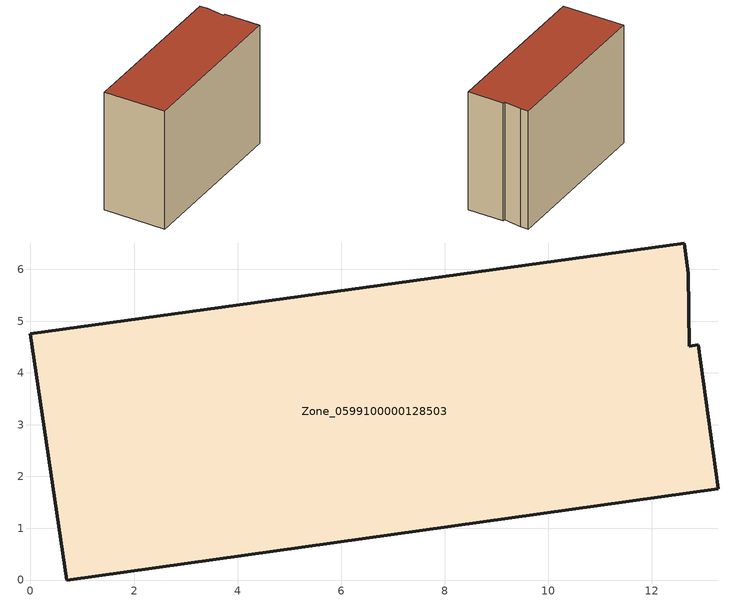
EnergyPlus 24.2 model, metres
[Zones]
Zone_0599100000128503
 floor ground (C_G): 12.63,6.51 12.71,5.93 12.73,4.52 12.9,4.55 13.28,1.76 0.7,0 0,4.76 z0
 wall outside (C_F): 0.7,0 13.28,1.76 12.9,4.55 12.73,4.52 12.71,5.93 12.63,6.51 0,4.76 0.7,0 z0:9.56
 roof outside (C_R): 12.71,5.93 12.63,6.51 0,4.76 0.7,0 13.28,1.76 12.9,4.55 12.73,4.52 z9.56
[BUILDING]
Pand.0599100000128503: North Axis=0; Terrain=City; Loads Convergence Tolerance Value=0.04; Temperature Convergence Tolerance Value=0.4; Solar Distribution=FullExterior; Maximum Number of Warmup Days=25; Minimum Number of Warmup Days=1
[Site:Location]
Rotterdam.The.Hague.AP_ZH_NLD Design_Conditions: Latitude=51.96; Longitude=4.45; Time Zone=1; Elevation=-4.5
[SITE:GROUNDTEMPERATURE:BUILDINGSURFACE]
18, 18, 18, 18, 18, 18, 18, 18, 18, 18, 18, 18
[MATERIAL] Thermal Absorptance=0.9; Solar Absorptance=0.7; Visible Absorptance=0.7
Name | Roughness | Thickness | Conductivity | Density | Specific Heat
G.TI.1946 | MediumSmooth | 0.15 | 1 | 540 | 1210
F.TI.1946 | Rough | 0.3 | 0.857143 | 1920 | 840
R.TI.1946 | MediumRough | 0.2 | 0.1 | 1500 | 1000
[CONSTRUCTION]
C_G: G.TI.1946
C_F: F.TI.1946
C_R: R.TI.1946
[ZONE]
Zone_0599100000128503: Type=1; Multiplier=1; Ceiling Height=Autocalculate; Volume=Autocalculate; Floor Area=autocalculate; Part of Total Floor Area=Yes
[ZONEINFILTRATION:DESIGNFLOWRATE]
Infil_Zone_0599100000128503: Zone or ZoneList or Space or SpaceList=Zone_0599100000128503; Schedule=AlwaysOn; Design Flow Rate Calculation Method=Flow/Area; Flow Rate per Floor Area=0.003; Constant Term Coefficient=1; Temperature Term Coefficient=0; Velocity Term Coefficient=0; Velocity Squared Term Coefficient=0
[HVACTEMPLATE:ZONE:IDEALLOADSAIRSYSTEM]
Zone_0599100000128503: Maximum Heating Supply Air Temperature=50; Minimum Cooling Supply Air Temperature=13; Maximum Heating Supply Air Humidity Ratio=0.0156; Minimum Cooling Supply Air Humidity Ratio=0.0077; Heating Limit=NoLimit; Cooling Limit=NoLimit; Dehumidification Control Type=ConstantSensibleHeatRatio; Cooling Sensible Heat Ratio=0.7; Dehumidification Setpoint=60; Humidification Control Type=None; Humidification Setpoint=30; Outdoor Air Method=None; Outdoor Air Flow Rate per Person=0.00944; Outdoor Air Flow Rate per Zone Floor Area=0; Outdoor Air Flow Rate per Zone=0; Demand Controlled Ventilation Type=None; Outdoor Air Economizer Type=NoEconomizer; Heat Recovery Type=None; Sensible Heat Recovery Effectiveness=0.7; Latent Heat Recovery Effectiveness=0.65
[ZONECONTROL:THERMOSTAT]
ThermostatControl_Zone_0599100000128503: Zone or ZoneList=Zone_0599100000128503; Control Type Schedule=DualSetpointControlType; Control 1=Thermostat_Zone_0599100000128503; Temperature Difference Between Cutout And Setpoint=0
[THERMOSTATSETPOINT:DUALSETPOINT]
Thermostat_Zone_0599100000128503: Heating Setpoint Temperature Schedule=HeatingSetpoint_Zone_0599100000128503; Cooling Setpoint Temperature Schedule=CoolingSetpoint_Zone_0599100000128503
[SCHEDULE:COMPACT]
HeatingSetpoint_Zone_0599100000128503: Through: 12/31, For: AllDays, Until: 24:00, 21
CoolingSetpoint_Zone_0599100000128503: Through: 12/31, For: AllDays, Until: 24:00, 24
DualSetpointControlType: Through: 12/31, For: AllDays, Until: 24:00, 4
AlwaysOn: Through: 12/31, For: AllDays, Until: 24:00, 1
